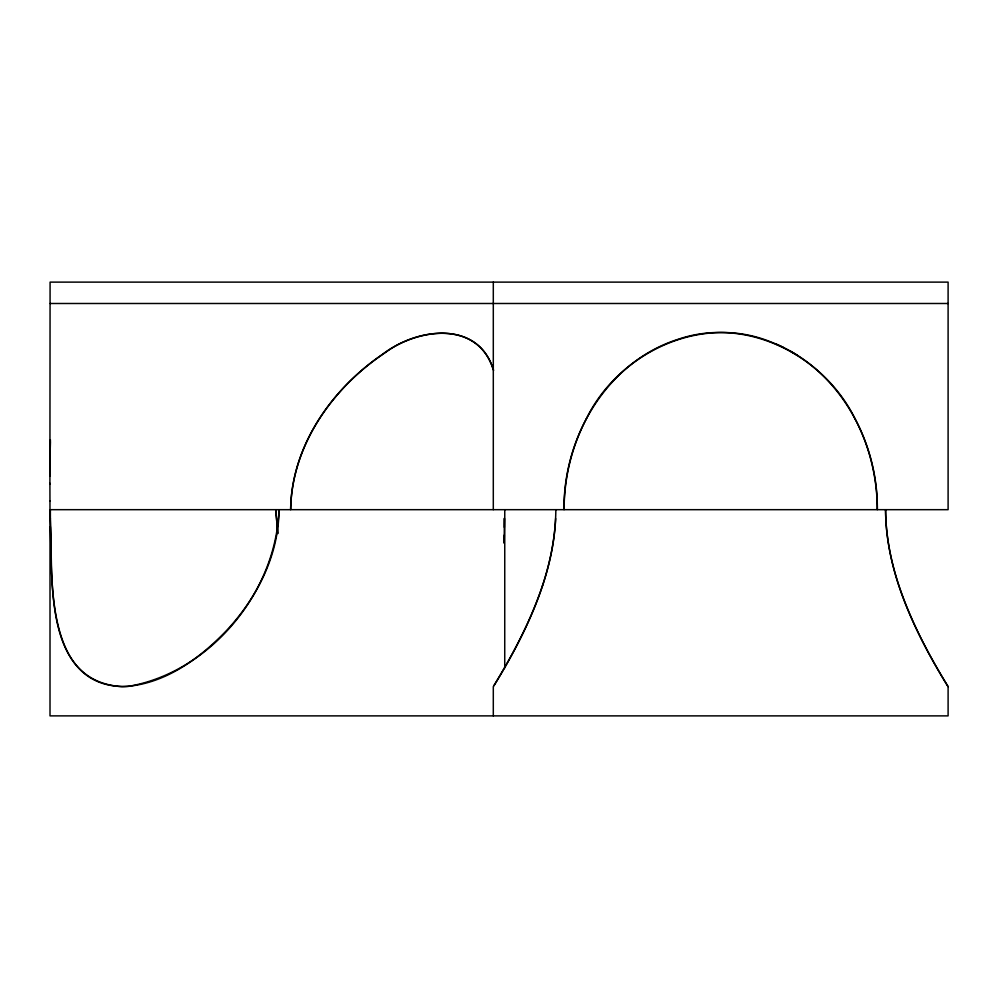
<?xml version="1.0" encoding="UTF-8"?>
<svg xmlns="http://www.w3.org/2000/svg" width="998" height="998" viewBox="0 0 998 998"><rect width="100%" height="100%" fill="white"/><g stroke="black" fill="none" stroke-linecap="round" stroke-linejoin="round"><path stroke-width="1.5" d="M49.962 500.796L49.975 509.679L948.1 509.679L948.1 282.122L50.087 282.122L49.912 484.354M504.739 667.812L504.763 509.679M49.9 476.108L50.337 441.603M504.377 518.212L504.19 543.249L504.289 535.003M504.339 527.368L504.377 518.561M49.912 467.987L50.399 439.856M555.836 509.679C555.362 573.813 525.983 633.056 493.299 686.661L493.299 715.878M555.636 518.561C554.551 541.403 549.673 563.945 542.513 585.614M542.513 585.626C530.624 620.856 513.384 654.064 493.935 685.676M586.45 418.611C571.692 446.543 564.12 478.117 564.082 509.679C562.984 437.024 607.221 361.625 678.528 339.17C746.991 315.992 823.949 355.575 854.949 418.611M586.45 418.611C618.486 352.818 700.908 313.409 770.706 341.902C837.721 367.401 878.215 439.719 877.317 509.679C877.279 478.117 869.707 446.543 854.949 418.611M50.087 303.492L948.1 303.492M776.17 344.11L783.293 347.404M790.204 351.046L796.891 355.026M50.012 509.679L50.012 715.878L948.1 715.878L948.1 686.661C928.352 654.775 910.925 621.218 898.899 585.614M948.1 686.661C915.415 633.056 886.049 573.813 885.575 509.679C885.625 535.527 890.802 561.15 898.899 585.626M492.975 368.798C476.607 318.35 414.669 329.115 381.573 355.026C331.074 389.844 291.528 446.817 290.643 509.679C291.391 445.195 332.933 387.062 385.39 352.544C418.811 327.356 479.077 320.782 493.598 370.408M277.781 533.169L275.76 509.679L277.793 533.618M50.387 526.657C52.233 582.632 45.459 690.105 128.206 686.412C210.254 672.49 276.184 592.101 278.978 509.679C278.929 554.913 257.135 597.665 226.808 630.249C199.201 659.129 163.31 685.327 121.918 686.661C40.968 681.472 53.53 574.786 50.362 518.212M49.912 483.281L49.962 501.158M50.362 509.679L50.362 518.561M493.299 282.122L493.299 509.679"/></g></svg>
